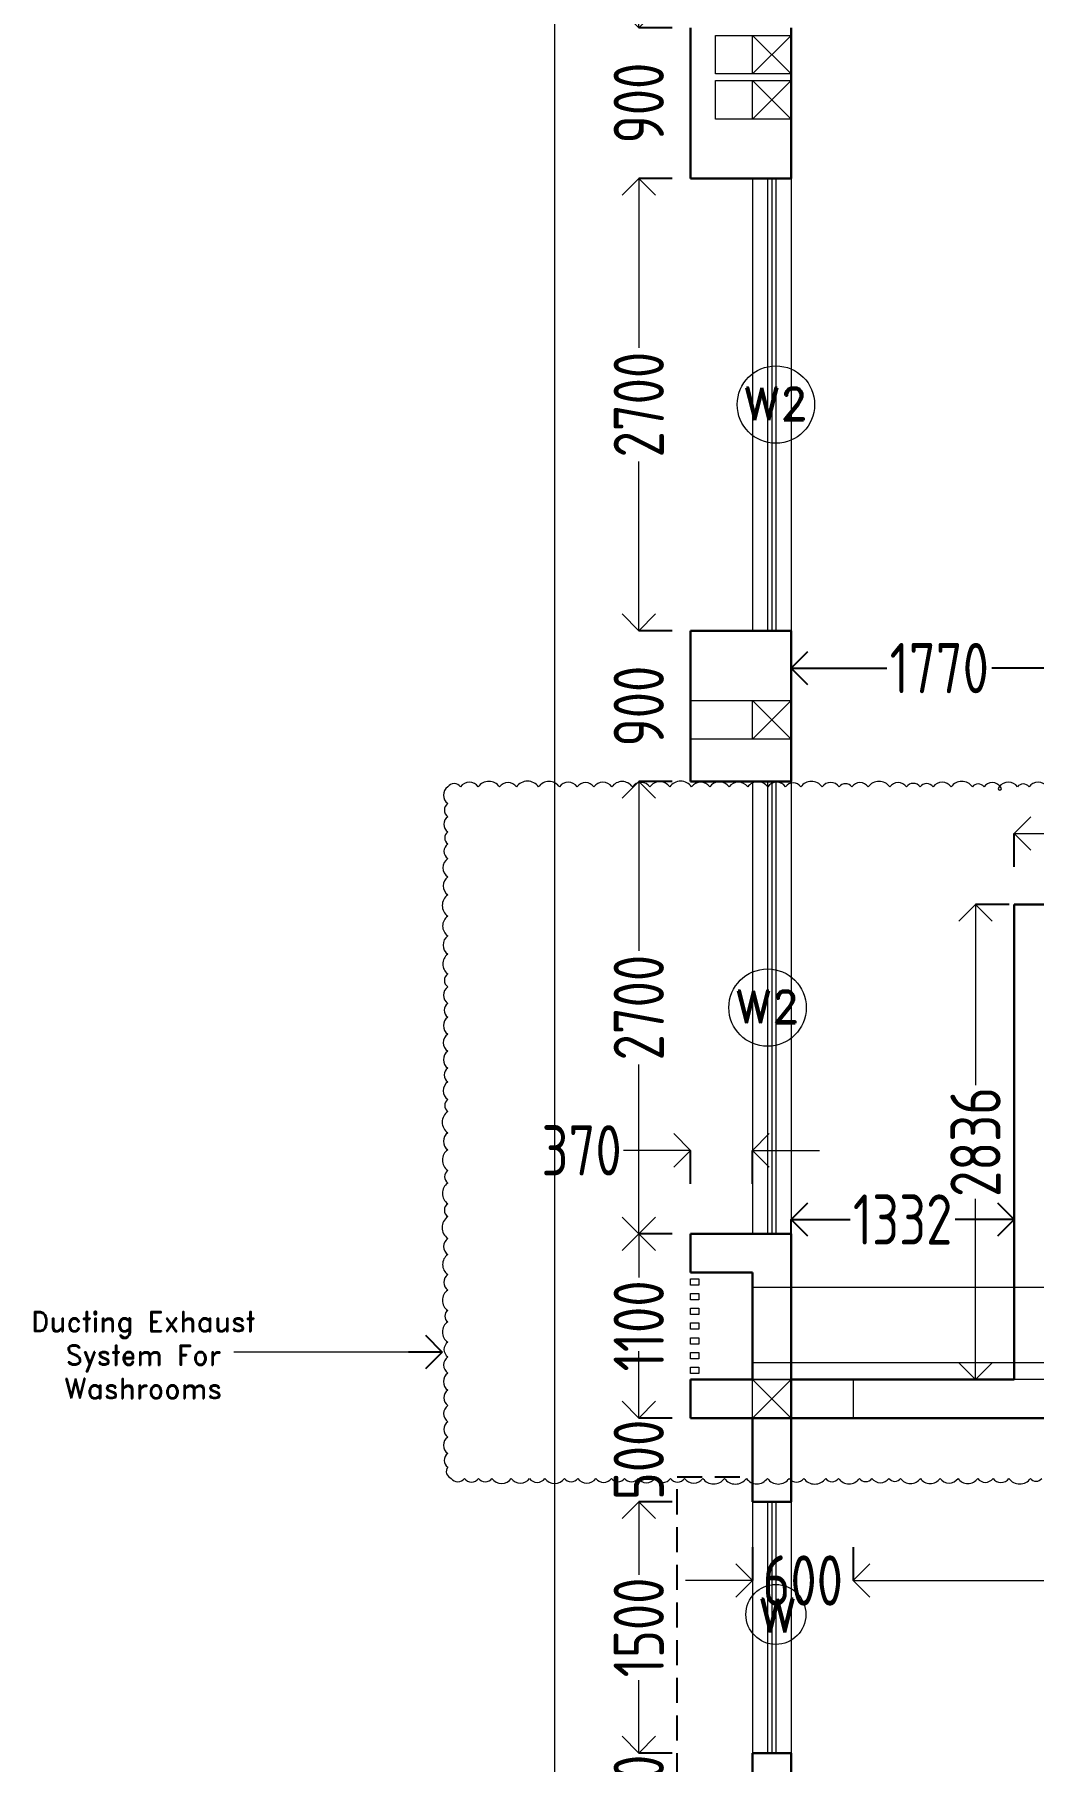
# Model space of a CAD drawing. Header units: inches. Extents: x -605 to 2991212, y -2872845 to 0.
# Drawn here: x 2398404 to 2404366, y -2777668 to -2767359 of the extents above; entities that cross this region are included whole.
import ezdxf

# ---------------------------------------------------------------- set-up
doc = ezdxf.new("R2010")
doc.units = ezdxf.units.IN
doc.header["$LTSCALE"] = 600
doc.header["$MEASUREMENT"] = 0
doc.linetypes.add('DASHED2', pattern=[0.375, 0.25, -0.125])
for name, color, linetype in [('BG&E - DIMENSIONS', 7, 'Continuous'), ('SnT-DIMENSION', 7, 'Continuous'), ('SnT-ROAD', 25, 'Continuous')]:
    doc.layers.add(name, color=color, linetype=linetype)
for name, color, linetype, lineweight in [('DIM', 251, 'Continuous', 0), ('elevation wall', 7, 'Continuous', 13), ('rRCC 2', 40, 'Continuous', 15), ('TEXT', 7, 'Continuous', 0), ('WALLS', 7, 'Continuous', 30)]:
    doc.layers.add(name, color=color, linetype=linetype, lineweight=lineweight)
doc.layers.add('window', color=7, linetype='Continuous', lineweight=15, true_color=0x735461)
doc.styles.add('DIM', font='geniso.shx', dxfattribs={"width": 0.85})
doc.styles.add('PV_ROMAND', font='romand.shx')
doc.styles.add('ROMAND', font='romand.shx')
doc.dimstyles.new('ST-100', dxfattribs={"dimscale": 100, "dimtxt": 2.5, "dimasz": 2, "dimexe": 0.18, "dimexo": 0.0625, "dimgap": 0.2, "dimtad": 0, "dimdec": 0, "dimzin": 0, "dimdsep": 46, "dimtxsty": 'DIM', "dimblk": 'OPEN90', "dimcen": 0.09, "dimclrd": 256, "dimclrt": 7, "dimadec": 0, "dimazin": 0, "dimtfac": 1, "dimtdec": 0, "dimtofl": 0, "dimtmove": 0, "dimatfit": 3, "dimldrblk": 'OPEN90', "dimfxl": 1, "dimtolj": 1, "dimtzin": 0, "dimlwd": -1, "dimarcsym": 0})

# ---------------------------------------------------------------- blocks, each defined once
blk = doc.blocks.new('_Open90')
at = {"color": 0, "linetype": 'ByBlock', "lineweight": -2}
for p, q in [((0, 0), (-1, 0)), ((-0.5, 0.5), (0, 0)), ((0, 0), (-0.5, -0.5))]:
    blk.add_line(p, q, dxfattribs=at)
blk = doc.blocks.new('*D2175')
at = {"layer": 'Defpoints', "color": 0}
for p in [(2402619, -2767318), (2402010, -2768218), (2402619, -2768218)]:
    blk.add_point(p, dxfattribs=at)
at = {"layer": 'DIM'}
for p, q in [((2402010, -2767118), (2402010, -2766918)), ((2402010, -2768418), (2402010, -2768618))]:
    blk.add_line(p, q, dxfattribs=at)
at = {"layer": 'DIM', "color": 0, "lineweight": -2}
for p, q in [((2402210, -2767318), (2402010, -2767318)), ((2402210, -2768218), (2402010, -2768218))]:
    blk.add_line(p, q, dxfattribs=at)
at = {"layer": 'DIM', "xscale": 200, "yscale": 200, "zscale": 200}
for p, rotation in [((2402010, -2767318), 270), ((2402010, -2768218), 90)]:
    blk.add_blockref('_Open90', p, dxfattribs=dict(at, rotation=rotation))
at = {"layer": 'DIM', "color": 7, "insert": (2402010, -2767768), "char_height": 300, "attachment_point": 5, "rotation": 90, "style": 'DIM'}
blk.add_mtext('\\A1;900', dxfattribs=at)
blk = doc.blocks.new('*D2176')
at = {"layer": 'Defpoints', "color": 0}
for p in [(2402619, -2768218), (2402010, -2770918), (2402619, -2770918)]:
    blk.add_point(p, dxfattribs=at)
at = {"layer": 'DIM', "color": 0, "lineweight": -2}
for p, q in [((2402210, -2768218), (2402010, -2768218)), ((2402210, -2770918), (2402010, -2770918))]:
    blk.add_line(p, q, dxfattribs=at)
at = {"layer": 'DIM'}
for p, q in [((2402010, -2768418), (2402010, -2769229)), ((2402010, -2770718), (2402010, -2769907))]:
    blk.add_line(p, q, dxfattribs=at)
at = {"layer": 'DIM', "xscale": 200, "yscale": 200, "zscale": 200}
for p, rotation in [((2402010, -2768218), 90), ((2402010, -2770918), 270)]:
    blk.add_blockref('_Open90', p, dxfattribs=dict(at, rotation=rotation))
at = {"layer": 'DIM', "color": 7, "insert": (2402010, -2769568), "char_height": 300, "attachment_point": 5, "rotation": 90, "style": 'DIM'}
blk.add_mtext('\\A1;2700', dxfattribs=at)
blk = doc.blocks.new('*D2177')
at = {"layer": 'Defpoints', "color": 0}
for p in [(2402619, -2770918), (2402010, -2771818), (2402619, -2771818)]:
    blk.add_point(p, dxfattribs=at)
at = {"layer": 'DIM'}
for p, q in [((2402010, -2770718), (2402010, -2770518)), ((2402010, -2772018), (2402010, -2772218))]:
    blk.add_line(p, q, dxfattribs=at)
at = {"layer": 'DIM', "color": 0, "lineweight": -2}
for p, q in [((2402210, -2770918), (2402010, -2770918)), ((2402210, -2771818), (2402010, -2771818))]:
    blk.add_line(p, q, dxfattribs=at)
at = {"layer": 'DIM', "xscale": 200, "yscale": 200, "zscale": 200}
for p, rotation in [((2402010, -2770918), 270), ((2402010, -2771818), 90)]:
    blk.add_blockref('_Open90', p, dxfattribs=dict(at, rotation=rotation))
at = {"layer": 'DIM', "color": 7, "insert": (2402010, -2771368), "char_height": 300, "attachment_point": 5, "rotation": 90, "style": 'DIM'}
blk.add_mtext('\\A1;900', dxfattribs=at)
blk = doc.blocks.new('*D2178')
at = {"layer": 'Defpoints', "color": 0}
for p in [(2402619, -2771818), (2402010, -2774518), (2402689, -2774518)]:
    blk.add_point(p, dxfattribs=at)
at = {"layer": 'DIM', "color": 0, "lineweight": -2}
for p, q in [((2402210, -2771818), (2402010, -2771818)), ((2402210, -2774518), (2402010, -2774518))]:
    blk.add_line(p, q, dxfattribs=at)
at = {"layer": 'DIM'}
for p, q in [((2402010, -2772018), (2402010, -2772829)), ((2402010, -2774318), (2402010, -2773507))]:
    blk.add_line(p, q, dxfattribs=at)
at = {"layer": 'DIM', "xscale": 200, "yscale": 200, "zscale": 200}
for p, rotation in [((2402010, -2771818), 90), ((2402010, -2774518), 270)]:
    blk.add_blockref('_Open90', p, dxfattribs=dict(at, rotation=rotation))
at = {"layer": 'DIM', "color": 7, "insert": (2402010, -2773168), "char_height": 300, "attachment_point": 5, "rotation": 90, "style": 'DIM'}
blk.add_mtext('\\A1;2700', dxfattribs=at)
blk = doc.blocks.new('*D2179')
at = {"layer": 'Defpoints', "color": 0}
for p in [(2402689, -2774518), (2402010, -2775618), (2402504, -2775618)]:
    blk.add_point(p, dxfattribs=at)
at = {"layer": 'DIM', "color": 0, "lineweight": -2}
for p, q in [((2402210, -2774518), (2402010, -2774518)), ((2402210, -2775618), (2402010, -2775618))]:
    blk.add_line(p, q, dxfattribs=at)
at = {"layer": 'DIM'}
for p, q in [((2402010, -2774718), (2402010, -2774780)), ((2402010, -2775418), (2402010, -2775356))]:
    blk.add_line(p, q, dxfattribs=at)
at = {"layer": 'DIM', "xscale": 200, "yscale": 200, "zscale": 200}
for p, rotation in [((2402010, -2774518), 90), ((2402010, -2775618), 270)]:
    blk.add_blockref('_Open90', p, dxfattribs=dict(at, rotation=rotation))
at = {"layer": 'DIM', "color": 7, "insert": (2402010, -2775068), "char_height": 300, "attachment_point": 5, "rotation": 90, "style": 'DIM'}
blk.add_mtext('\\A1;1100', dxfattribs=at)
blk = doc.blocks.new('*D2180')
at = {"layer": 'Defpoints', "color": 0}
for p in [(2402504, -2775618), (2402010, -2776118), (2402689, -2776118)]:
    blk.add_point(p, dxfattribs=at)
at = {"layer": 'DIM'}
for p, q in [((2402010, -2775418), (2402010, -2775218)), ((2402010, -2776318), (2402010, -2776518))]:
    blk.add_line(p, q, dxfattribs=at)
at = {"layer": 'DIM', "color": 0, "lineweight": -2}
for p, q in [((2402210, -2775618), (2402010, -2775618)), ((2402210, -2776118), (2402010, -2776118))]:
    blk.add_line(p, q, dxfattribs=at)
at = {"layer": 'DIM', "xscale": 200, "yscale": 200, "zscale": 200}
for p, rotation in [((2402010, -2775618), 270), ((2402010, -2776118), 90)]:
    blk.add_blockref('_Open90', p, dxfattribs=dict(at, rotation=rotation))
at = {"layer": 'DIM', "color": 7, "insert": (2402010, -2775868), "char_height": 300, "attachment_point": 5, "rotation": 90, "style": 'DIM'}
blk.add_mtext('\\A1;500', dxfattribs=at)
blk = doc.blocks.new('*D2181')
at = {"layer": 'Defpoints', "color": 0}
for p in [(2402689, -2776118), (2402010, -2777618), (2402689, -2777618)]:
    blk.add_point(p, dxfattribs=at)
at = {"layer": 'DIM', "color": 0, "lineweight": -2}
for p, q in [((2402210, -2776118), (2402010, -2776118)), ((2402210, -2777618), (2402010, -2777618))]:
    blk.add_line(p, q, dxfattribs=at)
at = {"layer": 'DIM'}
for p, q in [((2402010, -2776318), (2402010, -2776555)), ((2402010, -2777418), (2402010, -2777182))]:
    blk.add_line(p, q, dxfattribs=at)
at = {"layer": 'DIM', "xscale": 200, "yscale": 200, "zscale": 200}
for p, rotation in [((2402010, -2776118), 90), ((2402010, -2777618), 270)]:
    blk.add_blockref('_Open90', p, dxfattribs=dict(at, rotation=rotation))
at = {"layer": 'DIM', "color": 7, "insert": (2402010, -2776868), "char_height": 300, "attachment_point": 5, "rotation": 90, "style": 'DIM'}
blk.add_mtext('\\A1;1500', dxfattribs=at)
blk = doc.blocks.new('*D2182')
at = {"layer": 'Defpoints', "color": 0}
for p in [(2402689, -2777618), (2402010, -2778118), (2402689, -2778118)]:
    blk.add_point(p, dxfattribs=at)
at = {"layer": 'DIM'}
for p, q in [((2402010, -2777418), (2402010, -2777218)), ((2402010, -2778318), (2402010, -2778518))]:
    blk.add_line(p, q, dxfattribs=at)
at = {"layer": 'DIM', "color": 0, "lineweight": -2}
for p, q in [((2402210, -2777618), (2402010, -2777618)), ((2402210, -2778118), (2402010, -2778118))]:
    blk.add_line(p, q, dxfattribs=at)
at = {"layer": 'DIM', "xscale": 200, "yscale": 200, "zscale": 200}
for p, rotation in [((2402010, -2777618), 270), ((2402010, -2778118), 90)]:
    blk.add_blockref('_Open90', p, dxfattribs=dict(at, rotation=rotation))
at = {"layer": 'DIM', "color": 7, "insert": (2402010, -2777868), "char_height": 300, "attachment_point": 5, "rotation": 90, "style": 'DIM'}
blk.add_mtext('\\A1;500', dxfattribs=at)
blk = doc.blocks.new('*D2199')
at = {"layer": 'Defpoints', "color": 0}
for p in [(2401509, -2718193), (2402539, -2718193), (2402539, -2805613)]:
    blk.add_point(p, dxfattribs=at)
at = {"layer": 'DIM', "color": 0, "lineweight": -2}
for p, q in [((2401709, -2718193), (2401509, -2718193)), ((2401709, -2805613), (2401509, -2805613))]:
    blk.add_line(p, q, dxfattribs=at)
at = {"layer": 'DIM'}
for p, q in [((2401509, -2718393), (2401509, -2761462)), ((2401509, -2805413), (2401509, -2762344))]:
    blk.add_line(p, q, dxfattribs=at)
at = {"layer": 'DIM', "xscale": 200, "yscale": 200, "zscale": 200}
for p, rotation in [((2401509, -2718193), 90), ((2401509, -2805613), 270)]:
    blk.add_blockref('_Open90', p, dxfattribs=dict(at, rotation=rotation))
at = {"layer": 'DIM', "color": 7, "insert": (2401509, -2761903), "char_height": 300, "attachment_point": 5, "rotation": 90, "style": 'DIM'}
blk.add_mtext('\\A1;87420', dxfattribs=at)
blk = doc.blocks.new('sdfvgfdd')
at = {"layer": 'TEXT'}
blk.add_circle((2432365, -2352025), 179, dxfattribs=at)
at = {"layer": 'TEXT', "insert": (2432263, -2351932), "char_height": 200, "attachment_point": 1, "style": 'PV_ROMAND'}
blk.add_mtext('W', dxfattribs=at)
blk = doc.blocks.new('W2')
at = {"layer": 'TEXT'}
blk.add_circle((2459470, -2350999), 231, dxfattribs=at)
at = {"layer": 'TEXT', "insert": (2459278, -2350898), "char_height": 193.7, "attachment_point": 1, "style": 'PV_ROMAND'}
blk.add_mtext('W2', dxfattribs=at)
blk = doc.blocks.new('*D2225')
at = {"layer": 'Defpoints', "color": 0}
for p in [(2403289, -2775618), (2409289, -2775618), (2403289, -2776588)]:
    blk.add_point(p, dxfattribs=at)
at = {"layer": 'DIM', "color": 0, "lineweight": -2}
for p, q in [((2403289, -2776388), (2403289, -2776588)), ((2409289, -2776388), (2409289, -2776588))]:
    blk.add_line(p, q, dxfattribs=at)
at = {"layer": 'DIM'}
for p, q in [((2403489, -2776588), (2405950, -2776588)), ((2409089, -2776588), (2406628, -2776588))]:
    blk.add_line(p, q, dxfattribs=at)
at = {"layer": 'DIM', "xscale": 200, "yscale": 200, "zscale": 200, "rotation": 180}
blk.add_blockref('_Open90', (2403289, -2776588), dxfattribs=at)
at = {"layer": 'DIM', "xscale": 200, "yscale": 200, "zscale": 200}
blk.add_blockref('_Open90', (2409289, -2776588), dxfattribs=at)
at = {"layer": 'DIM', "color": 7, "insert": (2406289, -2776588), "char_height": 300, "attachment_point": 5, "style": 'DIM'}
blk.add_mtext('\\A1;6000', dxfattribs=at)
blk = doc.blocks.new('*D2227')
at = {"layer": 'Defpoints', "color": 0}
for p in [(2402689, -2775618), (2403289, -2775618), (2403289, -2776588)]:
    blk.add_point(p, dxfattribs=at)
at = {"layer": 'DIM', "color": 0, "lineweight": -2}
for p, q in [((2402689, -2776388), (2402689, -2776588)), ((2403289, -2776388), (2403289, -2776588))]:
    blk.add_line(p, q, dxfattribs=at)
at = {"layer": 'DIM'}
for p, q in [((2402489, -2776588), (2402289, -2776588)), ((2403489, -2776588), (2403689, -2776588))]:
    blk.add_line(p, q, dxfattribs=at)
at = {"layer": 'DIM', "xscale": 200, "yscale": 200, "zscale": 200}
blk.add_blockref('_Open90', (2402689, -2776588), dxfattribs=at)
at = {"layer": 'DIM', "xscale": 200, "yscale": 200, "zscale": 200, "rotation": 180}
blk.add_blockref('_Open90', (2403289, -2776588), dxfattribs=at)
at = {"layer": 'DIM', "color": 7, "insert": (2402989, -2776588), "char_height": 300, "attachment_point": 5, "style": 'DIM'}
blk.add_mtext('\\A1;600', dxfattribs=at)
blk = doc.blocks.new('*D2228')
at = {"layer": 'Defpoints', "color": 0}
for p in [(2402319, -2774020), (2402319, -2775618), (2402689, -2775618)]:
    blk.add_point(p, dxfattribs=at)
at = {"layer": 'DIM'}
for p, q in [((2402119, -2774020), (2401919, -2774020)), ((2402889, -2774020), (2403089, -2774020))]:
    blk.add_line(p, q, dxfattribs=at)
at = {"layer": 'DIM', "color": 0, "lineweight": -2}
for p, q in [((2402319, -2774220), (2402319, -2774020)), ((2402689, -2774220), (2402689, -2774020))]:
    blk.add_line(p, q, dxfattribs=at)
at = {"layer": 'DIM', "xscale": 200, "yscale": 200, "zscale": 200}
blk.add_blockref('_Open90', (2402319, -2774020), dxfattribs=at)
at = {"layer": 'DIM', "xscale": 200, "yscale": 200, "zscale": 200, "rotation": 180}
blk.add_blockref('_Open90', (2402689, -2774020), dxfattribs=at)
at = {"layer": 'DIM', "color": 7, "insert": (2401669, -2774020), "char_height": 300, "attachment_point": 5, "style": 'DIM'}
blk.add_mtext('\\A1;370', dxfattribs=at)
blk = doc.blocks.new('*D2229')
at = {"layer": 'Defpoints', "color": 0}
for p in [(2404251, -2772552), (2404020, -2775388), (2404251, -2775388)]:
    blk.add_point(p, dxfattribs=at)
at = {"layer": 'DIM', "color": 0, "lineweight": -2}
for p, q in [((2404220, -2772552), (2404020, -2772552)), ((2404220, -2775388), (2404020, -2775388))]:
    blk.add_line(p, q, dxfattribs=at)
at = {"layer": 'DIM'}
for p, q in [((2404020, -2772752), (2404020, -2773631)), ((2404020, -2775188), (2404020, -2774309))]:
    blk.add_line(p, q, dxfattribs=at)
at = {"layer": 'DIM', "xscale": 200, "yscale": 200, "zscale": 200}
for p, rotation in [((2404020, -2772552), 90), ((2404020, -2775388), 270)]:
    blk.add_blockref('_Open90', p, dxfattribs=dict(at, rotation=rotation))
at = {"layer": 'DIM', "color": 7, "insert": (2404020, -2773970), "char_height": 300, "attachment_point": 5, "rotation": 90, "style": 'DIM'}
blk.add_mtext('\\A1;2836', dxfattribs=at)
blk = doc.blocks.new('*D2230')
at = {"layer": 'Defpoints', "color": 0}
for p in [(2405996, -2772128), (2404251, -2772552), (2405996, -2772552)]:
    blk.add_point(p, dxfattribs=at)
at = {"layer": 'DIM', "color": 0, "lineweight": -2}
for p, q in [((2404251, -2772328), (2404251, -2772128)), ((2405996, -2772328), (2405996, -2772128))]:
    blk.add_line(p, q, dxfattribs=at)
at = {"layer": 'DIM'}
for p, q in [((2404451, -2772128), (2404797, -2772128)), ((2405796, -2772128), (2405450, -2772128))]:
    blk.add_line(p, q, dxfattribs=at)
at = {"layer": 'DIM', "xscale": 200, "yscale": 200, "zscale": 200, "rotation": 180}
blk.add_blockref('_Open90', (2404251, -2772128), dxfattribs=at)
at = {"layer": 'DIM', "xscale": 200, "yscale": 200, "zscale": 200}
blk.add_blockref('_Open90', (2405996, -2772128), dxfattribs=at)
at = {"layer": 'DIM', "color": 7, "insert": (2405123, -2772128), "char_height": 300, "attachment_point": 5, "style": 'DIM'}
blk.add_mtext('\\A1;1746', dxfattribs=at)
blk = doc.blocks.new('*D2275')
at = {"layer": 'BG&E - DIMENSIONS', "color": 0, "linetype": 'ByBlock', "lineweight": -2}
for p, q in [((2402919, -2774733), (2402919, -2774433)), ((2404251, -2774733), (2404251, -2774433))]:
    blk.add_line(p, q, dxfattribs=at)
at = {"layer": 'BG&E - DIMENSIONS', "linetype": 'ByBlock'}
for p, q in [((2403119, -2774433), (2403271, -2774433)), ((2404051, -2774433), (2403898, -2774433))]:
    blk.add_line(p, q, dxfattribs=at)
at = {"layer": 'Defpoints', "color": 0}
for p in [(2402919, -2774433), (2402919, -2775388), (2404251, -2775388)]:
    blk.add_point(p, dxfattribs=at)
at = {"layer": 'BG&E - DIMENSIONS', "xscale": 200, "yscale": 200, "zscale": 200, "rotation": 180}
blk.add_blockref('_Open90', (2402919, -2774433), dxfattribs=at)
at = {"layer": 'BG&E - DIMENSIONS', "xscale": 200, "yscale": 200, "zscale": 200}
blk.add_blockref('_Open90', (2404251, -2774433), dxfattribs=at)
at = {"layer": 'BG&E - DIMENSIONS', "color": 7, "insert": (2403585, -2774433), "char_height": 300, "attachment_point": 5, "style": 'DIM'}
blk.add_mtext('\\A1;1332', dxfattribs=at)
blk = doc.blocks.new('*D2276')
at = {"layer": 'BG&E - DIMENSIONS', "color": 0, "linetype": 'ByBlock', "lineweight": -2}
for p, q in [((2402919, -2771441), (2402919, -2771141)), ((2404689, -2771441), (2404689, -2771141))]:
    blk.add_line(p, q, dxfattribs=at)
at = {"layer": 'BG&E - DIMENSIONS', "linetype": 'ByBlock'}
for p, q in [((2403119, -2771141), (2403490, -2771141)), ((2404489, -2771141), (2404117, -2771141))]:
    blk.add_line(p, q, dxfattribs=at)
at = {"layer": 'Defpoints', "color": 0}
for p in [(2402919, -2771141), (2402919, -2771565), (2404689, -2771565)]:
    blk.add_point(p, dxfattribs=at)
at = {"layer": 'BG&E - DIMENSIONS', "xscale": 200, "yscale": 200, "zscale": 200, "rotation": 180}
blk.add_blockref('_Open90', (2402919, -2771141), dxfattribs=at)
at = {"layer": 'BG&E - DIMENSIONS', "xscale": 200, "yscale": 200, "zscale": 200}
blk.add_blockref('_Open90', (2404689, -2771141), dxfattribs=at)
at = {"layer": 'BG&E - DIMENSIONS', "color": 7, "insert": (2403804, -2771141), "char_height": 300, "attachment_point": 5, "style": 'DIM'}
blk.add_mtext('\\A1;1770', dxfattribs=at)

msp = doc.modelspace()

# ---------------------------------------------------------------- linework, layer by layer
at = {"color": 7, "linetype": 'DASHED2'}
for p, q in [((2402238.7, -2777768.6), (2402238.7, -2775968.3)), ((2402238.7, -2775968.3), (2402688.7, -2775968.3))]:
    msp.add_line(p, q, dxfattribs=at)
at = {"layer": 'DIM', "linetype": 'ByBlock'}
msp.add_line((2409090.5, -2775388.3), (2402688.7, -2775388.3), dxfattribs=at)
at = {"layer": 'DIM', "color": 114, "linetype": 'ByBlock', "true_color": 0x139b48}
msp.add_lwpolyline([(2404448.3, -2771850.4, 0.5205671), (2404339.2, -2771850.4, 0.5205671), (2404270.7, -2771850.4, 0.5205671), (2404161.1, -2771850.4, 4.5454919), (2404169.3, -2771850.4, 0.5205671), (2404070.6, -2771850.4, 0.5205671), (2404001.5, -2771850.4, 0.5205671), (2403873.9, -2771850.4, 0.5205671), (2403766.7, -2771850.4, 0.5205671), (2403689.2, -2771850.4, 0.5205671), (2403607.7, -2771850.4, 0.5205671), (2403507.7, -2771850.4, 0.5205671), (2403379.6, -2771850.4, 0.5205671), (2403281.2, -2771850.4, 0.5205671), (2403206.7, -2771850.4, 0.5205671), (2403103.8, -2771850.4, 0.5205671), (2402977.3, -2771850.4, 0.5205671), (2402886.1, -2771850.4, 0.5205671), (2402779.9, -2771850.4, 0.5205671), (2402660.2, -2771850.4, 0.5205671), (2402548.6, -2771850.4, 0.5205671), (2402433.7, -2771850.4, 0.5205671), (2402325.4, -2771850.4, 0.5205671), (2402195, -2771850.4, 0.5205671), (2402076, -2771850.4, 0.5205671), (2401972.7, -2771850.4, 0.5205671), (2401849, -2771850.4, 0.5205671), (2401742.6, -2771850.4, 0.5205671), (2401642.6, -2771850.4, 0.5205671), (2401536.5, -2771850.4, 0.5205671), (2401411.6, -2771850.4, 0.5205671), (2401280.1, -2771850.4, 0.5205671), (2401179.7, -2771850.4, 0.5205671), (2401051.6, -2771850.4, 0.5205671), (2400946.1, -2771850.4, 0.5205671), (2400870.2, -2771850.4, 0.5205671), (2400870.2, -2771949.1, 0.5205671), (2400870.2, -2772028, 0.5205671), (2400870.2, -2772119.1, 0.5205671), (2400870.2, -2772190.6, 0.5205671), (2400870.2, -2772277.9, 0.5205671), (2400870.2, -2772388, 0.5205671), (2400870.2, -2772495, 0.5205671), (2400870.2, -2772621.8, 0.5205671), (2400870.2, -2772740, 0.5205671), (2400870.2, -2772849.8, 0.5205671), (2400870.2, -2772966.7, 0.5205671), (2400870.2, -2773044.5, 0.5205671), (2400870.2, -2773142.4, 0.5205671), (2400870.2, -2773225, 0.5205671), (2400870.2, -2773326.2, 0.5205671), (2400870.2, -2773428.8, 0.5205671), (2400870.2, -2773528.8, 0.5205671), (2400870.2, -2773611.4, 0.5205671), (2400870.2, -2773717.3, 0.5205671), (2400870.2, -2773788, 0.5205671), (2400870.2, -2773915.8, 0.5205671), (2400870.2, -2774016.4, 0.5205671), (2400870.2, -2774140, 0.5205671), (2400870.2, -2774215.1, 0.5205671), (2400870.2, -2774338.5, 0.5205671), (2400870.2, -2774415.8, 0.5205671), (2400870.2, -2774545.8, 0.5205671), (2400870.2, -2774642.6, 0.5205671), (2400870.2, -2774761.7, 0.5205671), (2400870.2, -2774854.6, 0.5205671), (2400870.2, -2774976.3, 0.5205671), (2400870.2, -2775043.6, 0.5205671), (2400870.2, -2775165.3, 0.5205671), (2400870.2, -2775252.6, 0.5205671), (2400870.2, -2775349.8, 0.5205671), (2400870.2, -2775451.2, 0.5205671), (2400870.2, -2775543.3, 0.5205671), (2400870.2, -2775639.9, 0.5205671), (2400870.2, -2775731.7, 0.5205671), (2400870.2, -2775830.1, 0.5205671), (2400870.2, -2775911.4, 0.5205671), (2400891.1, -2775978.2, 0.5205671), (2400969.4, -2775978.2, 0.5205671), (2401053.3, -2775978.2, 0.5205671), (2401134, -2775978.2, 0.5205671), (2401248.9, -2775978.2, 0.5205671), (2401357.7, -2775978.2, 0.5205671), (2401450, -2775978.2, 0.5205671), (2401566.2, -2775978.2, 0.5205671), (2401645.7, -2775978.2, 0.5205671), (2401754.1, -2775978.2, 0.5205671), (2401846.9, -2775978.2, 0.5205671), (2401925.5, -2775978.2, 0.5205671), (2402006.2, -2775978.2, 0.5205671), (2402105.2, -2775978.2, 0.5205671), (2402199.6, -2775978.2, 0.5205671), (2402283.6, -2775978.2, 0.5205671), (2402392, -2775978.2, 0.5205671), (2402521.2, -2775978.2, 0.5205671), (2402652.2, -2775978.2, 0.5205671), (2402777.7, -2775978.2, 0.5205671), (2402908, -2775978.2, 0.5205671), (2402995, -2775978.2, 0.5205671), (2403125.7, -2775978.2, 0.5205671), (2403201.7, -2775978.2, 0.5205671), (2403327.6, -2775978.2, 0.5205671), (2403401.8, -2775978.2, 0.5205671), (2403503.5, -2775978.2, 0.5205671), (2403572.3, -2775978.2, 0.5205671), (2403690.7, -2775978.2, 0.5205671), (2403808.2, -2775978.2, 0.5205671), (2403915.5, -2775978.2, 0.5205671), (2404033, -2775978.2, 0.5205671), (2404124.3, -2775978.2, 0.5205671), (2404219.2, -2775978.2, 0.5205671), (2404348, -2775978.2, 0.5205671), (2404415.4, -2775978.2, 0.5205671)], format="xyb", dxfattribs=at)
at = {"layer": 'elevation wall', "color": 1, "linetype": 'ByBlock'}
for p, q in [((2409090.5, -2774838.3), (2402688.7, -2774838.3)), ((2402688.7, -2774838.3), (2402688.7, -2775288.3)), ((2409090.5, -2775288.3), (2402688.7, -2775288.3))]:
    msp.add_line(p, q, dxfattribs=at)
at = {"layer": 'rRCC 2', "color": 6}
for p, q in [((2402688.7, -2767363.9), (2402918.7, -2767593.9)), ((2402688.7, -2767593.9), (2402918.7, -2767363.9)), ((2402688.7, -2767633.9), (2402918.7, -2767863.9)), ((2402688.7, -2767863.9), (2402918.7, -2767633.9)), ((2402688.7, -2771335.4), (2402918.7, -2771565.4)), ((2402688.7, -2771565.4), (2402918.7, -2771335.4)), ((2402688.7, -2775388.3), (2402918.7, -2775618.3)), ((2402688.7, -2775618.3), (2402918.7, -2775388.3))]:
    msp.add_line(p, q, dxfattribs=at)
for points in [[(2402468.7, -2767593.9), (2402468.7, -2767363.9), (2402918.7, -2767363.9), (2402918.7, -2767593.9)], [(2402688.7, -2767363.9), (2402918.7, -2767363.9), (2402918.7, -2767593.9), (2402688.7, -2767593.9)], [(2402468.7, -2767863.9), (2402468.7, -2767633.9), (2402918.7, -2767633.9), (2402918.7, -2767863.9)], [(2402688.7, -2767633.9), (2402918.7, -2767633.9), (2402918.7, -2767863.9), (2402688.7, -2767863.9)], [(2402318.7, -2771565.4), (2402318.7, -2771335.4), (2402918.7, -2771335.4), (2402918.7, -2771565.4)], [(2402688.7, -2771335.4), (2402918.7, -2771335.4), (2402918.7, -2771565.4), (2402688.7, -2771565.4)], [(2402688.7, -2775618.3), (2402688.7, -2775388.3), (2403288.7, -2775388.3), (2403288.7, -2775618.3)], [(2402688.7, -2775388.3), (2402918.7, -2775388.3), (2402918.7, -2775618.3), (2402688.7, -2775618.3)]]:
    msp.add_lwpolyline(points, close=True, dxfattribs=at)
at = {"layer": 'WALLS', "linetype": 'ByBlock'}
for p, q in [((2402318.7, -2767318.3), (2402318.7, -2768218.3)), ((2402918.7, -2767318.3), (2402918.7, -2768218.3)), ((2402318.7, -2768218.3), (2402918.7, -2768218.3)), ((2402318.7, -2770918.3), (2402918.7, -2770918.3)), ((2402318.7, -2770918.3), (2402318.7, -2771818.3)), ((2402918.7, -2770918.3), (2402918.7, -2771818.3)), ((2402318.7, -2771818.3), (2402918.7, -2771818.3)), ((2402318.7, -2774748.3), (2402318.7, -2774518.3)), ((2402318.7, -2774518.3), (2402688.7, -2774518.3)), ((2402688.7, -2774518.3), (2402918.7, -2774518.3)), ((2402918.7, -2774518.3), (2402918.7, -2776118.3)), ((2402318.7, -2774748.3), (2402688.7, -2774748.3)), ((2402688.7, -2774748.3), (2402688.7, -2775388.3)), ((2402688.7, -2775388.3), (2402318.7, -2775388.3)), ((2402318.7, -2775618.3), (2402318.7, -2775388.3)), ((2402918.7, -2775388.3), (2404250.7, -2775388.3)), ((2402688.7, -2775618.3), (2402318.7, -2775618.3)), ((2402688.7, -2775618.3), (2402688.7, -2776118.3)), ((2402688.7, -2775618.3), (2409888.8, -2775618.3)), ((2402918.7, -2776118.3), (2402688.7, -2776118.3)), ((2402688.7, -2777618.3), (2402688.7, -2778118.3)), ((2402918.7, -2777618.3), (2402688.7, -2777618.3)), ((2402918.7, -2777618.3), (2402918.7, -2783948.3))]:
    msp.add_line(p, q, dxfattribs=at)
for points in [[(2404250.7, -2772552.1), (2404480.7, -2772552.1)], [(2404250.7, -2772552.1), (2404250.7, -2775388.3)]]:
    msp.add_lwpolyline(points, dxfattribs=at)
at = {"layer": 'window', "color": 146, "linetype": 'ByBlock', "true_color": 0x105689}
for p, q in [((2402688.7, -2768218.3), (2402688.7, -2770918.3)), ((2402778.7, -2768218.3), (2402778.7, -2770918.3)), ((2402803.7, -2768218.3), (2402803.7, -2770918.3)), ((2402828.7, -2768218.3), (2402828.7, -2770918.3)), ((2402918.7, -2768218.3), (2402918.7, -2770918.3)), ((2402688.7, -2771818.3), (2402688.7, -2774518.3)), ((2402778.7, -2771818.3), (2402778.7, -2774518.3)), ((2402803.7, -2771818.3), (2402803.7, -2774518.3)), ((2402828.7, -2771818.3), (2402828.7, -2774518.3)), ((2402918.7, -2771818.3), (2402918.7, -2774518.3)), ((2402688.7, -2776118.3), (2402688.7, -2777618.3)), ((2402778.7, -2776118.3), (2402778.7, -2777618.3)), ((2402803.7, -2776118.3), (2402803.7, -2777618.3)), ((2402828.7, -2776118.3), (2402828.7, -2777618.3)), ((2402918.7, -2776118.3), (2402918.7, -2777618.3))]:
    msp.add_line(p, q, dxfattribs=at)
at = {"layer": 'window'}
for points in [[(2402318.7, -2774824.3), (2402318.7, -2774786.3), (2402368.7, -2774786.3), (2402368.7, -2774824.3)], [(2402318.7, -2774912.3), (2402318.7, -2774874.3), (2402368.7, -2774874.3), (2402368.7, -2774912.3)], [(2402318.7, -2775000.3), (2402318.7, -2774962.3), (2402368.7, -2774962.3), (2402368.7, -2775000.3)], [(2402318.7, -2775088.3), (2402318.7, -2775050.3), (2402368.7, -2775050.3), (2402368.7, -2775088.3)], [(2402318.7, -2775176.3), (2402318.7, -2775138.3), (2402368.7, -2775138.3), (2402368.7, -2775176.3)], [(2402318.7, -2775264.3), (2402318.7, -2775226.3), (2402368.7, -2775226.3), (2402368.7, -2775264.3)], [(2402318.7, -2775352.3), (2402318.7, -2775314.3), (2402368.7, -2775314.3), (2402368.7, -2775352.3)]]:
    msp.add_lwpolyline(points, close=True, dxfattribs=at)

# ---------------------------------------------------------------- block references
at = {"layer": 'SnT-ROAD', "color": 4, "linetype": 'ByBlock'}
for name, p in [('W2', (-56641.3, -418569)), ('W2', (-56691.3, -422169)), ('sdfvgfdd', (-29536.4, -424765.5))]:
    msp.add_blockref(name, p, dxfattribs=at)

# ---------------------------------------------------------------- texts
at = {"layer": 'SnT-DIMENSION', "linetype": 'ByBlock', "insert": (2399860.5, -2774982.3), "char_height": 120, "width": 1617.645, "attachment_point": 3, "style": 'ROMAND'}
msp.add_mtext('\\A1;\\pxqc;Ducting Exhaust System For Washrooms', dxfattribs=at)

# ---------------------------------------------------------------- dimensions: what is measured, and where the dimension line sits
at = {"layer": 'BG&E - DIMENSIONS', "linetype": 'ByBlock'}
for base, p1, p2, picture, middle in [((2402918.7, -2771140.6), (2404688.7, -2771565.4), (2402918.7, -2771565.4), '*D2276', (2403803.7, -2771140.6)), ((2402918.7, -2774433.4), (2404250.7, -2775388.3), (2402918.7, -2775388.3), '*D2275', (2403584.7, -2774433.4))]:
    dim = msp.add_linear_dim(base=base, p1=p1, p2=p2, dimstyle='ST-100', override={"dimtxt": 3, "dimexe": 0, "dimexo": 0, "dimfxl": 3, "dimfxlon": 1, "dimtfillclr": 256, "dimarcsym": 1}, dxfattribs=at)
    dim.commit()
    dim.dimension.update_dxf_attribs({"geometry": picture, "text_midpoint": middle})
at = {"layer": 'DIM'}
for base, p1, p2, override, picture, middle in [((2401508.9, -2718192.8), (2402538.7, -2805612.8), (2402538.7, -2718192.8), {"dimtxt": 3, "dimexe": 0, "dimexo": 0, "dimtmove": 1, "dimfxl": 2, "dimfxlon": 1, "dimtfillclr": 256, "dimarcsym": 1}, '*D2199', (2401508.9, -2761902.8)), ((2402009.7, -2768218.3), (2402618.7, -2767318.3), (2402618.7, -2768218.3), {"dimtxt": 3, "dimexe": 0, "dimexo": 0, "dimtmove": 1, "dimfxl": 2, "dimfxlon": 1, "dimtfillclr": 256, "dimarcsym": 1}, '*D2175', (2402009.7, -2767768.3)), ((2402009.7, -2770918.3), (2402618.7, -2768218.3), (2402618.7, -2770918.3), {"dimtxt": 3, "dimexe": 0, "dimexo": 0, "dimtmove": 1, "dimfxl": 2, "dimfxlon": 1, "dimtfillclr": 256, "dimarcsym": 1}, '*D2176', (2402009.7, -2769568.3)), ((2402009.7, -2771818.3), (2402618.7, -2770918.3), (2402618.7, -2771818.3), {"dimtxt": 3, "dimexe": 0, "dimexo": 0, "dimtmove": 1, "dimfxl": 2, "dimfxlon": 1, "dimtfillclr": 256, "dimarcsym": 1}, '*D2177', (2402009.7, -2771368.3)), ((2402009.7, -2774518.3), (2402618.7, -2771818.3), (2402688.7, -2774518.3), {"dimtxt": 3, "dimexe": 0, "dimexo": 0, "dimtmove": 1, "dimfxl": 2, "dimfxlon": 1, "dimtfillclr": 256, "dimarcsym": 1}, '*D2178', (2402009.7, -2773168.3)), ((2404020.2, -2775388.3), (2404250.7, -2772552.1), (2404250.7, -2775388.3), {"dimtxt": 3, "dimexe": 0, "dimexo": 0, "dimfxl": 2, "dimfxlon": 1, "dimtfillclr": 256, "dimarcsym": 1}, '*D2229', (2404020.2, -2773970.2)), ((2402009.7, -2775618.3), (2402688.7, -2774518.3), (2402503.7, -2775618.3), {"dimtxt": 3, "dimexe": 0, "dimexo": 0, "dimtmove": 1, "dimfxl": 2, "dimfxlon": 1, "dimtfillclr": 256, "dimarcsym": 1}, '*D2179', (2402009.7, -2775068.3)), ((2402009.7, -2776118.3), (2402503.7, -2775618.3), (2402688.7, -2776118.3), {"dimtxt": 3, "dimexe": 0, "dimexo": 0, "dimtmove": 1, "dimfxl": 2, "dimfxlon": 1, "dimtfillclr": 256, "dimarcsym": 1}, '*D2180', (2402009.7, -2775868.3)), ((2402009.7, -2777618.3), (2402688.7, -2776118.3), (2402688.7, -2777618.3), {"dimtxt": 3, "dimexe": 0, "dimexo": 0, "dimtmove": 1, "dimfxl": 2, "dimfxlon": 1, "dimtfillclr": 256, "dimarcsym": 1}, '*D2181', (2402009.7, -2776868.3)), ((2402009.7, -2778118.3), (2402688.7, -2777618.3), (2402688.7, -2778118.3), {"dimtxt": 3, "dimexe": 0, "dimexo": 0, "dimtmove": 1, "dimfxl": 2, "dimfxlon": 1, "dimtfillclr": 256, "dimarcsym": 1}, '*D2182', (2402009.7, -2777868.3))]:
    dim = msp.add_linear_dim(base=base, p1=p1, p2=p2, angle=90, dimstyle='ST-100', override=override, dxfattribs=at)
    dim.commit()
    dim.dimension.update_dxf_attribs({"geometry": picture, "text_midpoint": middle})
for base, p1, p2, picture, middle in [((2405996.2333622, -2772128.3495536), (2404250.7333622, -2772552.1440162), (2405996.2333622, -2772552.1440162), '*D2230', (2405123.4833622, -2772128.3495536)), ((2402318.7, -2774020.1), (2402688.7, -2775618.3), (2402318.7, -2775618.3), '*D2228', (2401669.1, -2774020.1)), ((2403288.7, -2776588.4), (2402688.7, -2775618.3), (2403288.7, -2775618.3), '*D2227', (2402988.7, -2776588.4)), ((2403288.7, -2776588.4), (2409288.8, -2775618.3), (2403288.7, -2775618.3), '*D2225', (2406288.8, -2776588.4))]:
    dim = msp.add_linear_dim(base=base, p1=p1, p2=p2, dimstyle='ST-100', override={"dimtxt": 3, "dimexe": 0, "dimexo": 0, "dimfxl": 2, "dimfxlon": 1, "dimtfillclr": 256, "dimarcsym": 1}, dxfattribs=at)
    dim.commit()
    dim.dimension.update_dxf_attribs({"geometry": picture, "text_midpoint": middle})

# ---------------------------------------------------------------- leaders
at = {"layer": 'DIM', "linetype": 'ByBlock'}
msp.add_leader([(2400836.3, -2775224.3), (2399593.5, -2775224.3)], dimstyle='ST-100', override={"dimtxt": 3, "dimexe": 0, "dimexo": 0, "dimfxl": 3, "dimfxlon": 1, "dimtfillclr": 256, "dimarcsym": 1}, dxfattribs=at)

doc.saveas('drawing.dxf')
